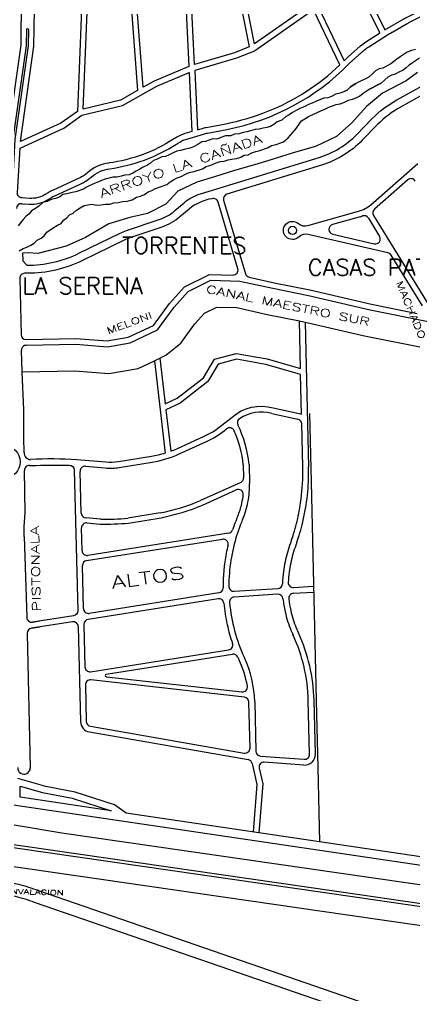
# Model space of a CAD drawing. Header units: millimetres. Extents: x 4374322 to 4409026, y 6503580 to 6534206.
# Drawn here: x 4382480 to 4382959, y 6519130 to 6520313 of the extents above; entities that cross this region are included whole.
import ezdxf

# ---------------------------------------------------------------- set-up
doc = ezdxf.new("R2010")
doc.units = ezdxf.units.MM
for name, color, linetype in [('CANAL', 252, 'Continuous'), ('LINEA CALLE', 252, 'Continuous'), ('NOMBRE BARRIO', 8, 'Continuous'), ('NOMBRE CALLE', 252, 'Continuous')]:
    doc.layers.add(name, color=color, linetype=linetype)
doc.styles.add('ROMANS', font='romans')
doc.styles.add('S1', font='ROMANS')

msp = doc.modelspace()

# ---------------------------------------------------------------- linework, layer by layer
at = {"layer": 'CANAL', "transparency": 33554687}
for p, q in [((4382949.891787228, 6520273.266311389), (4382941.280210336, 6520267.623920585)), ((4382949.891787228, 6520273.266311389), (4382941.280210336, 6520267.623920585)), ((4382955.068590803, 6520275.126004331), (4382949.891787228, 6520273.266311389)), ((4382955.068590803, 6520275.126004331), (4382949.891787228, 6520273.266311389)), ((4382959.942809351, 6520276.577138565), (4382955.068590803, 6520275.126004331)), ((4382959.942809351, 6520276.577138565), (4382955.068590803, 6520275.126004331)), ((4382929.839030177, 6520259.015949342), (4382924.768564632, 6520256.444808448)), ((4382929.839030177, 6520259.015949342), (4382924.768564632, 6520256.444808448)), ((4382933.789064582, 6520261.784310009), (4382929.839030177, 6520259.015949342)), ((4382933.789064582, 6520261.784310009), (4382929.839030177, 6520259.015949342)), ((4382937.330175931, 6520264.855559917), (4382933.789064582, 6520261.784310009)), ((4382937.330175931, 6520264.855559917), (4382933.789064582, 6520261.784310009)), ((4382941.280210336, 6520267.623920585), (4382937.330175931, 6520264.855559917)), ((4382941.280210336, 6520267.623920585), (4382937.330175931, 6520264.855559917)), ((4382956.283338739, 6520260.233336806), (4382952.333304334, 6520257.464976138)), ((4382956.283338739, 6520260.233336806), (4382952.333304334, 6520257.464976138)), ((4382964.894915631, 6520265.875727611), (4382956.283338739, 6520260.233336806)), ((4382964.894915631, 6520265.875727611), (4382956.283338739, 6520260.233336806)), ((4382907.635319814, 6520246.991481455), (4382903.489038412, 6520243.103114126)), ((4382911.479016189, 6520250.471290073), (4382907.635319814, 6520246.991481455)), ((4382911.479016189, 6520250.471290073), (4382907.635319814, 6520246.991481455)), ((4382915.83797365, 6520252.936761498), (4382911.479016189, 6520250.471290073)), ((4382915.83797365, 6520252.936761498), (4382911.479016189, 6520250.471290073)), ((4382920.409607172, 6520253.979337022), (4382915.83797365, 6520252.936761498)), ((4382920.409607172, 6520253.979337022), (4382915.83797365, 6520252.936761498)), ((4382924.768564632, 6520256.444808448), (4382920.409607172, 6520253.979337022)), ((4382924.768564632, 6520256.444808448), (4382920.409607172, 6520253.979337022)), ((4382935.412735575, 6520246.588753243), (4382930.841102052, 6520245.54617772)), ((4382935.412735575, 6520246.588753243), (4382930.841102052, 6520245.54617772)), ((4382939.771693035, 6520249.054224669), (4382935.412735575, 6520246.588753243)), ((4382939.771693035, 6520249.054224669), (4382935.412735575, 6520246.588753243)), ((4382944.84215858, 6520251.625365564), (4382939.771693035, 6520249.054224669)), ((4382944.84215858, 6520251.625365564), (4382939.771693035, 6520249.054224669)), ((4382948.792192984, 6520254.393726231), (4382944.84215858, 6520251.625365564)), ((4382948.792192984, 6520254.393726231), (4382944.84215858, 6520251.625365564)), ((4382952.333304334, 6520257.464976138), (4382948.792192984, 6520254.393726231)), ((4382952.333304334, 6520257.464976138), (4382948.792192984, 6520254.393726231)), ((4382903.489038412, 6520243.103114126), (4382887.649989692, 6520235.212591798)), ((4382926.482144591, 6520243.080706295), (4382922.638448217, 6520239.600897676)), ((4382926.482144591, 6520243.080706295), (4382922.638448217, 6520239.600897676)), ((4382930.841102052, 6520245.54617772), (4382926.482144591, 6520243.080706295)), ((4382930.841102052, 6520245.54617772), (4382926.482144591, 6520243.080706295))]:
    msp.add_line(p, q, dxfattribs=at)
at = {"layer": 'CANAL', "linetype": 'Continuous', "transparency": 33554687}
for points in [[(4382483.231512262, 6519885.92255279), (4382547.337078408, 6519887.083889473), (4382588.217678925, 6519884.055160094), (4382623.90724321, 6519890.2227202), (4382643.578253903, 6519899.446168031), (4382657.541926586, 6519905.993528943), (4382675.440519133, 6519920.610967978), (4382692.600648647, 6519944.159271543), (4382704.435484629, 6519957.100689164), (4382719.18575064, 6519964.537792687), (4382743.254434287, 6519963.887247209), (4382780.366367622, 6519955.655253012), (4382819.169405046, 6519947.836333997), (4382898.074541542, 6519929.747129398), (4382975.398513804, 6519914.092003328), (4383015.657164795, 6519917.456162665), (4383046.399772887, 6519939.823024605), (4383065.895427417, 6519965.524747556), (4383072.038041063, 6520019.568889009), (4383083.534237854, 6520045.34142777), (4383115.479927001, 6520077.752106663), (4383145.365662477, 6520092.828530511), (4383190.479327697, 6520109.596265262), (4383331.803926311, 6520265.11398239)], [(4382488.458843448, 6519918.239299874), (4382548.245347263, 6519919.322392406), (4382586.627433263, 6519916.478770981), (4382614.066681652, 6519921.220583247), (4382647.197865252, 6519936.755308345), (4382667.398481987, 6519964.475976456), (4382684.477485218, 6519983.151901809), (4382711.871641663, 6519996.964071521), (4382747.248932075, 6519996.007868987), (4382787.095928829, 6519987.16919591), (4382830.425800879, 6519978.438107237), (4382904.956179374, 6519961.229999776), (4382977.307961967, 6519946.581550614), (4383003.889568032, 6519948.802806321), (4383023.403240722, 6519963.000028029), (4383034.610821561, 6519977.775327685), (4383040.312742723, 6520027.94215432), (4383056.252900146, 6520063.677305036), (4383096.078650412, 6520104.082744328)]]:
    msp.add_lwpolyline(points, dxfattribs=at)
at = {"layer": 'CANAL', "transparency": 33554687}
for points in [[(4382873.666819581, 6520225.714093577), (4382877.049459268, 6520227.423418549), (4382881.311576556, 6520231.141010415), (4382887.649989692, 6520235.212591798), (4382881.311576556, 6520231.141010415), (4382877.049459268, 6520227.423418549), (4382873.666819581, 6520225.714093577), (4382868.639932672, 6520223.541437232), (4382863.585388086, 6520222.386167189), (4382858.064109789, 6520219.691029319), (4382853.531614268, 6520218.040854499), (4382848.971461071, 6520217.40806598), (4382839.906470029, 6520214.10771634), (4382834.893411959, 6520211.426366843), (4382830.360916438, 6520209.776192023), (4382825.842249755, 6520207.617324052), (4382819.812751233, 6520204.908397808), (4382815.29408455, 6520202.749529837), (4382810.789246706, 6520200.081968715), (4382806.792629089, 6520197.428195967), (4382802.287791246, 6520194.760634845), (4382797.810611079, 6520191.075687421), (4382792.275503945, 6520188.889242702), (4382788.292715166, 6520185.726776804), (4382784.296097549, 6520183.073004057), (4382779.749773189, 6520181.931522387), (4382775.189619991, 6520181.298733869), (4382770.643295631, 6520180.157252199), (4382765.574922207, 6520179.510675306), (4382760.025986233, 6520177.832923738), (4382755.479661873, 6520176.691442069), (4382750.919508674, 6520176.05865355), (4382746.387013154, 6520174.408478729), (4382740.810419503, 6520173.748113463), (4382736.277923982, 6520172.097938643), (4382729.671061039, 6520171.918689778), (4382724.135953904, 6520169.732245059), (4382719.095238157, 6520168.068281865), (4382714.507427281, 6520168.452879648), (4382705.442436239, 6520165.152530007), (4382700.88228304, 6520164.519741489), (4382696.391274036, 6520161.343487216), (4382690.869995739, 6520158.648349346), (4382686.337500218, 6520156.998174526), (4382679.772123792, 6520155.292846208), (4382675.225799432, 6520154.15136454), (4382670.665646234, 6520153.518576021), (4382666.146979552, 6520151.35970805), (4382661.642141708, 6520148.692146928), (4382657.109646187, 6520147.041972108), (4382652.549492989, 6520146.409183589), (4382647.028214692, 6520143.714045719), (4382642.495719171, 6520142.063870898), (4382639.02115062, 6520138.915193374), (4382635.024533002, 6520136.261420627), (4382629.997646093, 6520134.088764282), (4382626.001028476, 6520131.434991534), (4382621.482361794, 6520129.276123563), (4382617.485744176, 6520126.622350816), (4382612.967077495, 6520124.463482845), (4382607.884875231, 6520124.325599102), (4382603.338550871, 6520123.184117433), (4382598.284006285, 6520122.02884739), (4382593.201804021, 6520121.890963648), (4382584.109155302, 6520119.608000309), (4382579.576659781, 6520117.957825488), (4382575.057993099, 6520115.798957517), (4382570.525497578, 6520114.148782698), (4382561.488164213, 6520109.831046755), (4382557.491546596, 6520107.177274008), (4382548.426555554, 6520103.876924368), (4382543.866402356, 6520103.244135849), (4382537.30102593, 6520101.538807532), (4382532.740872731, 6520100.906019013), (4382528.758083953, 6520097.743553115), (4382523.717368205, 6520096.079589921), (4382518.662823619, 6520094.924319877), (4382513.649765549, 6520092.242970381), (4382508.595220963, 6520091.087700337), (4382503.62364941, 6520086.880271389), (4382499.640860631, 6520083.717805491), (4382494.627802561, 6520081.036455994), (4382491.675283074, 6520077.392873693), (4382487.692494296, 6520074.230407795), (4382484.739974808, 6520070.586825494), (4382481.293063934, 6520066.420761668), (4382478.340544446, 6520062.777179367)], [(4382479.664666156, 6520032.778071842), (4382484.677724226, 6520035.459421339), (4382489.210219747, 6520037.109596158), (4382493.72888643, 6520039.268464129), (4382497.725504047, 6520041.922236877), (4382501.694463987, 6520045.593395926), (4382506.213130669, 6520047.752263897), (4382510.195919448, 6520050.914729796), (4382513.134610096, 6520055.067005248), (4382521.12784533, 6520060.374550743), (4382526.127074562, 6520063.56459339), (4382530.645741244, 6520065.723461361), (4382533.584431892, 6520069.875736813), (4382537.581049509, 6520072.52950956), (4382540.533568997, 6520076.173091861), (4382545.052235679, 6520078.331959832), (4382549.021195618, 6520082.003118882), (4382553.526033462, 6520084.670680003), (4382558.539091532, 6520087.3520295), (4382563.085415892, 6520088.493511169), (4382567.645569091, 6520089.126299688), (4382573.785698323, 6520087.765680726), (4382578.854071748, 6520088.412257618), (4382584.430665399, 6520089.072622885), (4382589.512867662, 6520089.210506626), (4382594.55358341, 6520090.874469821), (4382599.635785673, 6520091.012353563), (4382605.198550485, 6520092.181411981), (4382610.775144137, 6520092.841777247), (4382616.832300336, 6520094.533317191), (4382621.831529568, 6520097.723359837), (4382626.886074154, 6520098.878629881), (4382631.404740836, 6520101.037497852), (4382635.895749841, 6520104.213752124), (4382640.428245362, 6520105.863926944), (4382644.946912044, 6520108.022794915), (4382658.544398607, 6520112.973319376), (4382662.527187386, 6520116.135785275), (4382666.523805003, 6520118.789558022), (4382671.042471685, 6520120.948425993), (4382676.083187432, 6520122.612389188), (4382681.096245502, 6520125.293738684), (4382685.614912185, 6520127.452606655), (4382691.685897224, 6520128.635453447), (4382701.767328718, 6520131.963379836), (4382706.272166561, 6520134.630940957), (4382711.821102535, 6520136.308692526), (4382718.358821284, 6520139.031407145), (4382723.399537032, 6520140.695370339), (4382727.95969023, 6520141.328158857), (4382733.000405977, 6520142.992122052), (4382737.560559176, 6520143.624910571), (4382743.137152826, 6520144.285275837), (4382748.177868574, 6520145.949239031), (4382752.174486191, 6520148.603011779), (4382757.256688455, 6520148.740895521), (4382761.761526299, 6520151.408456643), (4382766.29402182, 6520153.058631463), (4382771.348566405, 6520154.213901507), (4382780.413557447, 6520157.514251147), (4382785.426615518, 6520160.195600643), (4382790.98938033, 6520161.364659061), (4382800.054371372, 6520164.665008701), (4382805.561820829, 6520169.372711275), (4382814.291959989, 6520179.363583338), (4382821.795757492, 6520190.037612189), (4382825.792375109, 6520192.691384937), (4382830.297212953, 6520195.358946058), (4382834.815879636, 6520197.517814029), (4382840.845378158, 6520200.226740274), (4382845.36404484, 6520202.385608245), (4382849.896540361, 6520204.035783065), (4382854.909598432, 6520206.717132561), (4382863.974589474, 6520210.017482202), (4382868.534742671, 6520210.65027072), (4382873.067238192, 6520212.30044554), (4382878.588516489, 6520214.99558341), (4382883.643061074, 6520216.150853453), (4382888.669947984, 6520218.323509798), (4382892.052587671, 6520220.03283477), (4382896.314704959, 6520223.750426636), (4382902.653118095, 6520227.822008019), (4382918.492166814, 6520235.712530348), (4382922.638448217, 6520239.600897676), (4382918.492166814, 6520235.712530348), (4382902.653118095, 6520227.822008019)]]:
    msp.add_lwpolyline(points, dxfattribs=at)
at = {"layer": 'LINEA CALLE', "linetype": 'Continuous', "transparency": 33554687}
for p, q in [((4382950.593132664, 6520118.538513395), (4382910.27625721, 6520082.921770301)), ((4382892.791130546, 6520073.88834664), (4382859.384759088, 6520064.37959511)), ((4382902.764263057, 6520072.283224972), (4382916.373321168, 6520050.153192092)), ((4382909.137763602, 6520075.282119077), (4382981.705193134, 6519957.278390355)), ((4382859.67753577, 6520052.762618866), (4382909.912588463, 6520041.163990191)), ((4382483.231512262, 6519885.92255279), (4382482.569384307, 6519912.090789927)), ((4382831.335780746, 6519835.471287531, 5.045077066448664), (4382833.304142323, 6519752.438115343, 5.045077066448664)), ((4382833.304142323, 6519752.438115343, 5.045077066448664), (4382839.57841533, 6519487.764796586, 5.045077066448664)), ((4382839.57841533, 6519487.764796586, 5.045077066448664), (4382841.502320338, 6519406.60697597, 5.045077066448664)), ((4382841.502320338, 6519406.60697597, 5.045077066448664), (4382843.644499917, 6519316.241482137, 5.045077066448664))]:
    msp.add_line(p, q, dxfattribs=at)
at = {"layer": 'LINEA CALLE', "ltscale": 3, "transparency": 33554687}
msp.add_line((4382482.691091161, 6520089.670751731), (4382491.862675657, 6520089.134777945), dxfattribs=at)
at = {"layer": 'LINEA CALLE', "transparency": 33554687}
for p, q in [((4382482.789165881, 6520089.665020389), (4382483.884049817, 6520089.601036998)), ((4382826.206832554, 6519946.340460648, 0.7949999998835846), (4382830.362552285, 6519771.036682202, 0.7949999998835846)), ((4382485.194841666, 6519840.134050766, 0.09061699581088067), (4382483.22159152, 6519885.922373067)), ((4382785.702213985, 6519835.473847459, 0.7949999998835846), (4382817.379774344, 6519828.729638586, 0.7949999998835846)), ((4382823.364623603, 6519770.866347536, 0.7949999998835846), (4382822.128674568, 6519823.003293685, 0.7949999998835846)), ((4382673.51557097, 6519786.459230945, 0.7949999998835846), (4382706.686743113, 6519801.573031875, 0.7949999998835846)), ((4382601.011128177, 6519770.156852436, 0.7949999998835846), (4382640.989518464, 6519776.616366151, 0.7949999998835846)), ((4382758.273665219, 6519773.932795416, 0.7949999998835846), (4382758.825066566, 6519750.672534849, 0.7949999998835846)), ((4382492.193284304, 6519772.660386181, 0.3450386558833998), (4382505.716392717, 6519772.757531123, 0.7949999998835846)), ((4382492.193284304, 6519772.660386181, 0.3450386558833998), (4382500.145701496, 6519772.717513367, 0.794999999954598)), ((4382554.823884948, 6519714.933646861, 0.7949999998835846), (4382553.578061994, 6519765.421042142, 0.7949999998835846)), ((4382560.084920459, 6519771.54745041, 0.7949999998835846), (4382583.972096733, 6519769.514960643, 0.7949999998835846)), ((4382751.28244787, 6519773.479350503, 0.7949999998835846), (4382751.656199979, 6519757.71302827, 0.7949999998835846)), ((4382748.14561208, 6519752.110869146, 0.7949999998835846), (4382699.489513459, 6519729.941662404, 0.7949999998835846)), ((4382701.873908402, 6519724.434616473, 0.7949999998835846), (4382742.761252377, 6519743.064140983, 0.7949999998835846)), ((4382650.709983065, 6519715.180268537, 0.7949999998835846), (4382611.238762537, 6519708.802707189, 0.7949999998835846)), ((4382578.260700379, 6519707.576174228, 0.7949999998835846), (4382560.313374745, 6519709.103259529, 0.7949999998835846)), ((4382561.777452836, 6519702.957005162, 0.7949999998835846), (4382577.921306358, 6519701.583372012, 0.7949999998835846)), ((4382612.02525248, 6519702.85196946, 0.7949999998835846), (4382651.779091239, 6519709.275194841, 0.7949999998835846)), ((4382555.947903573, 6519669.382413071, 0.7949999998835846), (4382555.270594371, 6519696.830596894, 0.7949999998835846)), ((4382561.457064995, 6519657.30406826, 0.7949999998835846), (4382725.999487269, 6519683.317831547, 0.7949999998835846)), ((4382733.453792079, 6519690.570861072, 0.7949999998835846), (4382562.883026172, 6519663.604031081, 0.7949999998835846)), ((4382557.680419552, 6519599.17161877, 0.7949999998835846), (4382556.395839333, 6519651.229665334, 0.7949999998835846)), ((4382740.12200377, 6519620.128333333, 0.7949999998835846), (4382793.044986391, 6519623.479464454, 0.7949999998835846)), ((4382812.112468998, 6519624.686834696, 0.7949999998835846), (4382835.921248523, 6519626.194428148, 0.7949999998835846)), ((4382720.783602287, 6519610.996091384, 0.7949999998835846), (4382563.214466294, 6519586.084787974, 0.7949999998835846)), ((4382721.685061434, 6519618.225551984, 0.7949999998835846), (4382564.615542151, 6519593.39323678, 0.7949999998835846)), ((4382792.998494592, 6519616.462501209, 0.7949999998835846), (4382740.23109946, 6519613.121222028, 0.7949999998835846)), ((4382811.985037912, 6519617.664746305, 0.7949999998835846), (4382836.363608911, 6519619.208419466, 0.7949999998835846)), ((4382544.282539865, 6519583.091695699, 0.7949999998835846), (4382494.564162759, 6519575.470036722, 0.3056380472342821)), ((4382494.564162754, 6519575.470036721, 0.3056380471098237), (4382505.350584165, 6519577.123558625, 0.4118053147244636)), ((4382495.964884088, 6519582.778429467), (4382504.921681905, 6519584.151476573, 0.7949999998835846)), ((4382551.217662465, 6519577.313313707, 0.7949999998835846), (4382554.05924026, 6519462.157413919, 0.7949999998835846)), ((4382558.153240632, 6519580.010385049, 0.7949999998835846), (4382559.424880485, 6519528.476751203, 0.7949999998835846)), ((4382566.360003084, 6519522.698369211, 0.7949999998835846), (4382733.424763998, 6519549.110908201, 0.7949999998835846)), ((4382585.302248984, 6519519.618571195, 0.7949999998835846), (4382738.237973912, 6519543.797343402, 0.7949999998835846)), ((4382585.368994082, 6519516.646353603, 0.7949999998835846), (4382749.589326748, 6519498.193894533, 0.7949999998835846)), ((4382559.964625857, 6519506.603384952, 0.7949999998835846), (4382561.057110079, 6519462.330092798, 0.7949999998835846)), ((4382752.769167761, 6519491.798836547, 0.7949999998835846), (4382566.632768059, 6519512.713873325, 0.7949999998835846)), ((4382759.42103049, 6519430.15946002, 0.7949999998835846), (4382758.097513793, 6519485.978583533, 0.7949999998835846)), ((4382765.091702015, 6519486.306670603, 0.7949999998835846), (4382766.514944562, 6519426.281623941, 0.7949999998835846)), ((4382831.618107703, 6519422.701977722, 0.7949999998835846), (4382830.069522966, 6519488.004566866, 0.7949999998835846)), ((4382838.616140297, 6519422.867928974, 0.7949999998835846), (4382837.06736543, 6519488.178535742, 0.7949999998835846)), ((4382566.025724355, 6519456.567096031, 0.7949999998835846), (4382752.393156532, 6519424.106227894, 0.7949999998835846)), ((4382564.824571191, 6519449.670920925, 0.7949999998835846), (4382757.1387724, 6519416.174264058, 0.7949999998835846)), ((4382772.077849086, 6519420.439668147, 0.7949999998835846), (4382825.184382615, 6519416.575631521, 0.7949999998835846)), ((4382761.958598625, 6519411.59917692, 0.7949999998835846), (4382767.790698395, 6519386.063066379, 0.7949999998835846)), ((4382824.676404773, 6519409.594087386, 0.7949999998835846), (4382776.757086194, 6519413.080701739, 0.7949999998835846)), ((4382770.472290536, 6519405.760600957, 0.7949999998835846), (4382774.811322927, 6519386.761952934, 0.7949999998835846)), ((4382767.790698395, 6519386.063066379, 0.7949999998835846), (4382763.346059919, 6519328.656837182, 0.094255156033351)), ((4382774.811322927, 6519386.761952934, 0.7949999998835846), (4382770.24384087, 6519327.634159531, 0.1374368254592079)), ((4382591.134946808, 6519354.189172564), (4382480.972192058, 6519370.522104569)), ((4382974.358421421, 6519297.371757571), (4382609.538459155, 6519351.460634081))]:
    msp.add_line(p, q, dxfattribs=at)
for points in [[(4383001.637028706, 6520339.345207124), (4382948.313448436, 6520437.860323434), (4382872.790941038, 6520401.734011656), (4382922.838348805, 6520300.215347429), (4382946.488596438, 6520314.045028917, -0.0119382735910104), (4382948.847414485, 6520315.304053223), (4382976.329202696, 6520329.1399028, -0.0229376303270496), (4382981.017080287, 6520331.236421428)], [(4382504.658773239, 6520374.203825204), (4382557.242922958, 6520377.18194608), (4382550.25110837, 6520201.497963981), (4382530.128010671, 6520187.114402733), (4382481.481971509, 6520165.031377696), (4382497.560740375, 6520280.395487222), (4382498.998844126, 6520368.311557809, -0.3930103127484359)], [(4382868.243954252, 6520257.751867983), (4382836.163795018, 6520324.741637949), (4382764.803175479, 6520274.645828312), (4382743.112115204, 6520266.090708595), (4382692.398668063, 6520251.225789209), (4382695.690449657, 6520179.12433299), (4382701.430096366, 6520180.866375879, -0.0252260146816686), (4382706.42633362, 6520182.085538861), (4382730.118960632, 6520186.615023631, 0.04819501830859372), (4382781.096566511, 6520201.658608426, 0.09459696257198096)]]:
    msp.add_lwpolyline(points, format="xyb", close=True, dxfattribs=at)
for points in [[(4382916.780335442, 6520296.672873094), (4382866.475781678, 6520398.713145111), (4382849.717404388, 6520390.696748625), (4382818.470173527, 6520377.896491788), (4382873.530888998, 6520262.918737564, 0.006079479519681918), (4382878.215394758, 6520267.736759177), (4382893.206057587, 6520280.981290221, -0.03950341021758318), (4382899.637328194, 6520285.816486151), (4382916.220239213, 6520296.345352107)], [(4382485.830306529, 6520089.487300644), (4382491.862675657, 6520089.134777945, 0.1523441240551147), (4382514.979275958, 6520094.889682169), (4382518.356633035, 6520096.943455581, -0.03008400883535457), (4382523.03358693, 6520099.415333322), (4382553.453101491, 6520113.221374448, 0.07179130417626002), (4382566.927752247, 6520121.846640361), (4382566.969221395, 6520121.882481473, -0.1448931216681645), (4382589.466060711, 6520132.062676337), (4382589.612671427, 6520132.082912723, 0.1087979786322962), (4382670.301872933, 6520161.894337862), (4382671.688028127, 6520162.784087971, -0.06909601927155236), (4382682.675807693, 6520167.85893934), (4382703.222886024, 6520174.095831045, -0.02645743737023855), (4382707.740767619, 6520175.210056095), (4382731.433394631, 6520179.739540865, 0.1532711511401721), (4382879.178117281, 6520259.128937571), (4382880.015701734, 6520259.986611423), (4382897.840846484, 6520275.73546027, -0.03950341021537496), (4382903.389393673, 6520279.907001856), (4382927.358943047, 6520295.125811875, -0.01288674495295247), (4382929.525075429, 6520296.424052185), (4382949.931214424, 6520307.950081714, -0.01193827358238285), (4382951.995180213, 6520309.051727981), (4382979.476968437, 6520322.887577565, -0.02293763032748465)], [(4382490.895539698, 6520300.920132247), (4382490.568739402, 6520280.941742484), (4382474.616083242, 6520167.39329008), (4382471.498423979, 6520113.489884504, -0.9530091195459656), (4382469.500831551, 6520113.509184429), (4382472.658308893, 6520167.833651058), (4382488.571024839, 6520281.097815418), (4382488.89580722, 6520300.952843248, -0.9999999990688019), (4382490.895539699, 6520300.920132247)], [(4382492.271048552, 6520096.122855763), (4382483.192138222, 6520096.653413808, -0.4156453258546441), (4382477.554172851, 6520103.022489702), (4382480.983555781, 6520157.162795896), (4382533.695948579, 6520181.115324309), (4382555.656766525, 6520196.824751101), (4382605.090058269, 6520208.793873262), (4382646.384536768, 6520232.040180386), (4382685.506550278, 6520248.70308502), (4382688.778929229, 6520177.026614154), (4382680.642619804, 6520174.557159029, 0.0690960192687365), (4382667.906784398, 6520168.674944943), (4382666.520629206, 6520167.785194835, -0.05451171090608178), (4382628.956065641, 6520149.092747826, -0.05396620688759446), (4382588.655549731, 6520139.017169572), (4382588.508939054, 6520138.996933192, 0.1448931216763931), (4382562.391918644, 6520127.178546007), (4382562.350449593, 6520127.142704977, -0.05167794829579073), (4382554.067348428, 6520121.360092141), (4382520.140615621, 6520105.789556176, 0.03008400883720491), (4382514.719600878, 6520102.924425159), (4382511.342243801, 6520100.870651747, -0.1523441240552171), (4382492.271048552, 6520096.122855763), (4382483.19213822, 6520096.653413808)], [(4383830.483080949, 6519183.027019919, -0.04697006667132405), (4383751.48707638, 6519173.450675987, -0.03348274163086692), (4383615.41995966, 6519174.937398986), (4383438.182514461, 6519196.090868725), (4382956.739636661, 6519265.656715387), (4382903.475868503, 6519273.353036799), (4382531.29294712, 6519327.131420972), (4382427.716917778, 6519344.300090991, -0.08121322107603093), (4382370.184651162, 6519365.209421894, -0.07742031143282928), (4382328.31506613, 6519398.054735576, -0.01708513129942011), (4382304.089445659, 6519425.84925718, -0.0007130964340723077), (4382276.125786447, 6519460.337206006, 0.0005974171566271361), (4382217.939727513, 6519532.132785855, -0.01111834506381475), (4382209.417631206, 6519543.112615004, -0.1028259463248948), (4382200.261847681, 6519562.926253276, -0.341401054880324), (4382208.535336615, 6519579.390125893, -0.3521037759833101), (4382241.557316069, 6519571.659935104), (4382358.316612329, 6519422.376179338, 0.1922829048963144), (4382459.236789319, 6519363.635324815), (4382969.548615839, 6519287.975557748), (4383090.091122051, 6519270.037569326), (4383073.872310187, 6519248.731688595)], [(4383844.789997235, 6519093.575095437), (4383747.357993565, 6519117.634812421, 0.02465347537281809), (4383602.266017425, 6519145.96012713), (4382952.849026088, 6519239.797308954), (4382886.453633378, 6519249.391077856), (4382142.286369847, 6519356.919152596)], [(4383597.949634685, 6519123.850149436), (4382877.674018556, 6519227.92601235), (4382427.913229606, 6519292.913971511, 0.105422907824712), (4382323.24113224, 6519274.540358818, 0.03749499920332093), (4382309.713374251, 6519267.423924259, -0.001901478750770664), (4382293.422919126, 6519257.31402696), (4382165.189252923, 6519166.035480071), (4382149.743391498, 6519153.971444502, 0.1277282157219762), (4382139.765329578, 6519140.944507576, 0.3980210725597512), (4382145.740293236, 6519122.293605417, 0.2807338402451365), (4382167.837817177, 6519123.271126106), (4382338.866564958, 6519238.168979471, -0.2341777139052629), (4382478.807915189, 6519265.296182609, -0.02878924326144085), (4382503.049274172, 6519257.658254549), (4382692.753933819, 6519192.100585646), (4382960.412269328, 6519099.684636411)], [(4382131.057262748, 6519058.139098682, -0.4809251900086813), (4382113.193725389, 6519076.412065843, -0.226211006119849), (4382120.264246217, 6519084.832417444), (4382169.820036988, 6519107.402919702, 0.05005746148598014), (4382176.202989679, 6519110.820267139), (4382347.614032522, 6519225.97494797, -0.2349734035025186), (4382474.827289258, 6519250.834003755, -0.0293180377017454), (4382497.933690794, 6519243.555661104), (4382687.85457228, 6519177.923270791), (4382950.846486586, 6519087.118523192)]]:
    msp.add_lwpolyline(points, format="xyb", dxfattribs=at)
for points in [[(4382796.493353425, 6520368.893807902), (4382811.981760296, 6520375.238548876), (4382833.131965021, 6520331.072703597), (4382764.942061036, 6520283.240487631), (4382750.760908618, 6520354.856735207), (4382796.493353423, 6520368.893807901)], [(4382728.048273626, 6520347.885340833), (4382744.033854419, 6520352.791939652), (4382758.518918092, 6520279.640909647), (4382740.613058708, 6520272.586370493), (4382692.072144434, 6520258.37779137), (4382688.300151877, 6520340.997536457), (4382728.048273627, 6520347.885340833)], [(4382677.273126977, 6520339.086704272), (4382681.347862461, 6520339.792800048), (4382685.169102586, 6520256.094362138), (4382643.410872005, 6520238.326919555), (4382629.815945556, 6520230.680428568), (4382621.910347404, 6520335.387383062), (4382677.273126978, 6520339.086704272)], [(4382482.207498069, 6520320.064790317), (4382481.896743541, 6520301.067331759), (4382481.579023867, 6520281.644070682), (4382465.658060604, 6520168.32120325)], [(4382916.220239213, 6520296.345352107), (4382916.780335442, 6520296.672873094)], [(4382485.857077752, 6519686.455875565), (4382489.029823713, 6519588.554310856)], [(4382609.538459155, 6519351.460634082), (4382609.538459155, 6519351.460634082), (4382595.225813562, 6519361.555622825), (4382547.430290354, 6519376.702861067), (4382511.928737113, 6519383.446830334), (4382478.264870744, 6519393.359875111)], [(4382480.972192058, 6519370.52210457), (4382481.070064245, 6519384.029495113), (4382508.115649017, 6519376.502193499), (4382544.110821197, 6519369.403318835), (4382591.134946808, 6519354.189172564), (4382480.972192058, 6519370.52210457)], [(4383707.348750848, 6519134.464157141), (4382944.691680156, 6519244.663907274), (4382894.696253682, 6519251.887971295), (4382142.80835375, 6519360.531635511)]]:
    msp.add_lwpolyline(points, dxfattribs=at)
msp.add_lwpolyline([(4382562.426955486, 6520331.412724004), (4382614.925661674, 6520334.92066885), (4382623.081988231, 6520226.892902083), (4382602.463224709, 6520215.295841223), (4382557.371974246, 6520204.39573551)], close=True, dxfattribs=at)
at = {"layer": 'LINEA CALLE', "linetype": 'Continuous', "transparency": 33554687}
for points in [[(4382962.14607236, 6520248.752378837), (4382948.764058513, 6520238.521002556), (4382919.835107023, 6520223.748023813), (4382900.4055722, 6520207.480486304), (4382882.863733852, 6520187.777194159), (4382864.150167886, 6520171.197829008), (4382838.663782057, 6520159.097953014), (4382811.871867289, 6520151.471932901), (4382787.464643834, 6520143.798534487), (4382764.680006776, 6520136.858026254), (4382740.532130141, 6520130.059519051), (4382716.548836553, 6520122.411181782), (4382694.856110742, 6520115.939970767), (4382672.066511845, 6520105.00961935), (4382657.510364011, 6520089.089604769), (4382635.217309026, 6520077.771804658), (4382613.622890945, 6520073.163440687), (4382588.466097853, 6520065.38342389), (4382560.123496961, 6520048.859322309), (4382536.557118043, 6520038.439946861), (4382502.1868634, 6520029.232890251), (4382490.734581392, 6520030.29445078), (4382483.652307416, 6520029.80845819), (4382484.136249159, 6520020.629936146), (4382488.852087138, 6520015.090229325, 0.1142824038259636), (4382552.122771372, 6520029.57898616), (4382602.136225681, 6520053.982630178, -0.03186349691550595), (4382609.583950698, 6520057.046222055), (4382649.33768338, 6520070.509516897, 0.09506154174696305), (4382668.286922493, 6520081.261142217), (4382679.447305053, 6520090.769720132, -0.1024072668314502), (4382699.417255232, 6520101.719513253), (4382843.284186494, 6520145.820245957, 0.1256462147703606), (4382888.649630644, 6520173.473678933), (4382907.089133724, 6520192.361548023, -0.07299998872061107), (4382937.212231319, 6520215.340635492), (4382988.632853584, 6520243.828826163, -0.05862758497983046)], [(4382972.086822187, 6520223.518090765), (4382941.816158172, 6520206.74745653, 0.07299998886112885), (4382913.88690262, 6520185.441918351), (4382895.44739954, 6520166.55404926, -0.1256462148251372), (4382846.068481765, 6520136.454121468), (4382731.473028311, 6520101.326219471, 0.4112724148498644), (4382727.477577498, 6520093.888973266), (4382753.781126628, 6520004.897879948, 0.272758080648854), (4382758.235733234, 6520000.740967925), (4382788.545360828, 6519994.01782914), (4382831.904845833, 6519985.280773375), (4382906.438366252, 6519968.071940483), (4382961.90500502, 6519956.842082571, 0.6558488500691529)], [(4382890.87411108, 6520080.620733899, 0.1002977228689065), (4382905.870953511, 6520088.37033213), (4382962.68576904, 6520138.561689124, -0.05975919741333191)], [(4382497.602067878, 6520005.592121706), (4382486.393722078, 6520005.387425371, 0.421442996277401), (4382480.397376936, 6519999.237931367), (4382482.095974819, 6519931.085331184, 0.4122220397243896), (4382488.202790343, 6519925.235809783), (4382548.44096234, 6519926.327084739), (4382586.284906762, 6519923.523332719), (4382611.947164041, 6519927.958060836), (4382642.59899708, 6519942.330254892), (4382661.970310969, 6519968.912896911), (4382680.178827147, 6519988.823947006), (4382710.296283068, 6520004.009207894), (4382738.780459298, 6520003.239317346, 0.5096058058305393), (4382744.696490115, 6520010.937841567), (4382720.818812022, 6520091.721642602, 0.4171608393640758), (4382713.306427314, 6520095.757459455, 0.1308459874851387), (4382685.608387596, 6520083.255133674), (4382674.448005009, 6520073.746555736, -0.09506154159371037), (4382652.385065196, 6520061.228245055), (4382612.631332507, 6520047.764950213, 0.03186349685142452), (4382606.302248915, 6520045.161507009), (4382556.288794599, 6520020.757862988, -0.1139027166346781), (4382489.787432178, 6520005.388439069)], [(4382968.206620641, 6519965.865755576), (4382930.349329581, 6520027.426452066, 0.2007689901568735), (4382926.588220102, 6520030.129642326), (4382829.914200254, 6520052.450432262, 0.2510377601259878), (4382818.427450136, 6520049.333135241, -2.239795188558388), (4382818.002573637, 6520065.707261177, 0.2506422162127877), (4382829.617506571, 6520063.184723648), (4382890.874777536, 6520080.620923499)]]:
    msp.add_lwpolyline(points, format="xyb", dxfattribs=at)
at = {"layer": 'LINEA CALLE', "transparency": 33554687}
for points, elevation in [([(4382650.261149126, 6519902.579679389), (4382656.687297142, 6519847.295785716), (4382671.312901136, 6519853.959658378), (4382702.970003865, 6519878.820588971), (4382716.453641186, 6519901.314524196), (4382742.811823452, 6519908.328911707), (4382780.209463365, 6519901.914369029), (4382820.539178443, 6519890.054176464), (4382819.169405046, 6519947.836333997)], 0.7949999998835846), ([(4382485.194841666, 6519805.900057034), (4382485.194841666, 6519821.7922363), (4382485.194841666, 6519840.134050766)], 0.09061699581088067), ([(4382485.706820642, 6519788.084782451), (4382485.194841666, 6519805.900057034)], 0.09061699581088067), ([(4382485.857077752, 6519686.455875565), (4382485.930867062, 6519698.757022985), (4382486.828614081, 6519714.9863669), (4382486.248189843, 6519766.510524844)], 0.09061699581088067), ([(4382489.516863165, 6519569.144993569), (4382493.261203422, 6519405.822122752)], 0.3056380471098237)]:
    msp.add_lwpolyline(points, dxfattribs=dict(at, elevation=elevation))
at = {"layer": 'LINEA CALLE', "transparency": 33554687, "elevation": 0.7949999998835846}
for points in [[(4382643.578253903, 6519899.446168031), (4382656.594367483, 6519787.469064863, -0.0356882189725346), (4382639.872973192, 6519783.526744335), (4382599.894582918, 6519777.067230622, -0.06134510725719342), (4382584.565561787, 6519776.489758076), (4382549.642339262, 6519779.46127265, 0.02901488886659163), (4382493.619512899, 6519779.756955121)], [(4382703.785127653, 6519807.943324417), (4382714.989981792, 6519813.904715829), (4382725.376586434, 6519821.198928495), (4382737.815676699, 6519831.132965023, -0.2563358607449385), (4382787.412810022, 6519842.266545498), (4382818.837420345, 6519835.576190136, -0.06164205552887458), (4382821.855360889, 6519834.532685405), (4382820.713360267, 6519882.706536654), (4382778.624968813, 6519895.083922076), (4382743.134925469, 6519901.171268716), (4382720.997733973, 6519895.280162946), (4382708.309622713, 6519874.11335565), (4382674.977514014, 6519847.937010704), (4382657.536475327, 6519839.990339854), (4382663.369435087, 6519789.809620956, 0.0162864333714162), (4382670.613253069, 6519792.829203535), (4382703.784394982, 6519807.942990691)], [(4382505.716392718, 6519772.757531123), (4382540.491856796, 6519773.007345026, -0.4091008438709873), (4382546.533131566, 6519767.155510302), (4382550.74484144, 6519596.474547436, -0.3760225585877652), (4382545.683615777, 6519590.400144511), (4382495.964884088, 6519582.778429467)]]:
    msp.add_lwpolyline(points, format="xyb", dxfattribs=at)
at = {"layer": 'LINEA CALLE', "linetype": 'Continuous', "transparency": 33554687}
msp.add_circle((4382810.873975939, 6520057.329726047), 5, dxfattribs=at)
at = {"layer": 'LINEA CALLE', "transparency": 33554687}
msp.add_circle((4382461.353428651, 6519776.880837063, 0.09061699581088067), 19.60615781131732, dxfattribs=at)
at = {"layer": 'LINEA CALLE', "linetype": 'Continuous', "transparency": 33554687}
for centre, radius, start, end in [((4382954.565560147, 6520114.041867992), 6, 31.58980221598989, 131.4580298354194), ((4382482.34105725, 6520083.680970745), 6, 86.65552343451027, 176.3755836690591), ((4382914.248684694, 6520078.425124898), 6, 131.4580298354194, 211.5898022159897), ((4382879.250431931, 6520121.500346178), 49.50003078903254, 285.8725327804615, 289.36494392202), ((4382897.653341966, 6520069.140219152), 6, 31.58980221598989, 109.36494392202), ((4382861.027347382, 6520058.608814946), 6, 105.8884128067898, 256.9989681417504), ((4382911.262400076, 6520047.010186272), 6, 256.9989681417504, 31.58980221598989), ((4382486.416163276, 6519999.387431807), 6.000000000330756, 90.01711415979946, 181.435043377062), ((4382488.56752164, 6519912.2402842), 6.000000000687343, 91.03785704237576, 181.4277128831077)]:
    msp.add_arc(centre, radius, start, end, dxfattribs=at)
at = {"layer": 'LINEA CALLE', "transparency": 33554687}
for centre, radius, start, end in [((4382772.759117064, 6519791.506889075, 0.7949999998835846), 45.83247031406381, 73.59650132738201, 124.5602274166115), ((4382750.163263289, 6519824.310137139, 0.7949999998835846), 6, 124.5602274166115, 205.5927274230922), ((4382613.087117364, 6519758.655644305, 0.7949999998835846), 145.9880989125926, 6.006803261407502, 25.59272735191652), ((4382816.130358339, 6519822.861167135, 0.7949999998835846), 5.999999794532303, 1.35799590888735, 77.98103029015655), ((4382816.130357938, 6519822.861166801, 0.7949999998835846), 13.00000020374835, 1.357993667096384, 1.358310719848432), ((4382661.100709469, 6519901.682539498, 0.7949999998835846), 109.9999999979603, 294.482281892556, 309.4743319363926), ((4382734.845676501, 6519812.14104165, 0.7949999998835846), 6, 23.71464643361885, 129.4743319363926), ((4382613.087117362, 6519758.655644307, 0.7949999998835846), 138.9880989132767, 6.122497748167189, 23.71464643361885), ((4382493.789524399, 6519787.84153102, -0.6287555484867209), 8.086363297318472, 178.2761863462645, 268.7952979635469), ((4382620.65244389, 6519902.483968804, 0.7949999998835846), 127.4999999994478, 279.1782509850097, 294.4949176656328), ((4382492.241193056, 6519766.665569155, 0.8185466445423172), 5.995008458982656, 90.4578806753853, 181.4819621002332), ((4382559.576236126, 6519765.569052611, 0.7949999998835846), 6.000000001219983, 85.13658435568932, 181.4135392460324), ((4382589.885552087, 6519839.013835067, 0.7949999998835846), 69.75000000281042, 265.1365843556894, 279.1782509850097), ((4382568.928971353, 6519764.50944462, 0.7949999998835846), 254.5150513261203, 351.5481202380258, 0.1197744979497383), ((4382568.928971374, 6519764.509444635, 0.7949999998835846), 261.5150513086593, 345.8186402012458, 0.1197744979497383), ((4382568.928971346, 6519764.509444574, 0.7949999998835846), 254.5150513322953, 0.1197744979497383, 1.431198592229047), ((4382568.928971346, 6519764.509444589, 0.7949999998835846), 261.5150513322304, 0.1197744979497383, 1.430212175557183), ((4382745.657885153, 6519757.570833866, 0.7949999998835846), 5.999999999852677, 294.4954610629981, 1.357983686361053), ((4382653.354697566, 6519748.172283219, 0.7949999998835846), 105.4999999782226, 358.6653193485517, 1.357983686361053), ((4382745.248979304, 6519737.604176264, 0.7949999998835846), 6, 353.4404708589913, 114.4954610629981), ((4382653.31587107, 6519748.175351776, 0.7949999998835846), 105.5388874362037, 352.2982039031364, 358.6641448772885), ((4382598.143250739, 6519976.866340958, 0.7949999998835846), 266.9135849785791, 281.3582441164382, 292.3149096818021), ((4382653.355342087, 6519748.172159242, 0.7949999998835846), 98.4993446548706, 345.9253667280721, 352.2969686044744), ((4382653.317180879, 6519748.175248275, 0.7949999998835846), 98.5375755712751, 352.2981628723878, 353.4404708589913), ((4382653.354053002, 6519748.172407211, 0.7949999998835846), 105.5006553441022, 345.9254077668699, 352.2970096352229), ((4382568.928971378, 6519764.509444596, 0.7949999998835846), 254.5150512976803, 348.6833802091468, 351.5481202380258), ((4382560.822059079, 6519715.081657329, 0.7949999998835846), 6.000000000244786, 181.4135392460324, 265.1365843556894), ((4382598.143250733, 6519976.866340957, 0.7949999998835846), 272.913584979877, 281.3341443955351, 292.3390154585375), ((4382653.354697527, 6519748.172283207, 0.7949999998835846), 98.50000000897467, 336.8203019494316, 345.9253879527789), ((4382653.354697547, 6519748.172283223, 0.7949999998835846), 105.4999999962976, 339.5554222322528, 345.9253879527789), ((4382568.92897136, 6519764.50944463, 0.7949999998835846), 254.5150513225371, 345.8186402012458, 348.6833802091468), ((4382561.268768501, 6519696.978607362, 0.7949999998835846), 5.999999999357905, 85.13658430252059, 181.4135392460324), ((4382585.343535968, 6519961.095892731, 0.7949999998835846), 259.618639358742, 268.361749450647, 275.8988591339107), ((4382585.343535969, 6519961.095892731, 0.7949999998835846), 253.6186393585999, 268.3996863981341, 275.8602840974139), ((4382939.3257963, 6519625.724839096, 0.7949999998835846), 212.5833423580906, 158.7944171684297, 161.1084605247963), ((4382939.325416967, 6519625.724994048, 0.7949999998835846), 212.5829326625022, 156.8203000366212, 158.7944191300721), ((4382939.325423419, 6519625.724991398, 0.7949999998835846), 205.582939635705, 156.8202999665642, 158.7944190610229), ((4382653.354697566, 6519748.172283188, 0.7949999998835846), 105.4999999655686, 336.8203019494316, 339.5554222322528), ((4382732.516843612, 6519696.497253531, 0.7949999998835846), 6.000000000227971, 278.9839671246931, 341.1084605247963), ((4382939.325800741, 6519625.724837571, 0.7949999998835846), 205.5833470506367, 158.7944171186819, 162.2234416770308), ((4382568.928971375, 6519764.509444594, 0.7949999998835846), 254.5150512985078, 342.9539001371025, 345.8186402012458), ((4382568.928971368, 6519764.509444587, 0.7949999998835846), 261.5150513031112, 342.9539001371025, 345.8186402012458), ((4382726.936435737, 6519677.391439089, 0.7949999998835846), 6, 346.3275917124998, 98.98396712469315), ((4382939.325799875, 6519625.724837851, 0.7949999998835846), 205.583346140556, 162.2234416770308, 179.8876084714188), ((4383018.079697941, 6519600.538973911, 0.7949999998835846), 223.7005877697168, 158.8944140739955, 159.630306820333), ((4382568.92897134, 6519764.509444633, 0.7949999998835846), 254.5150513437955, 340.8674193780943, 342.9539001371025), ((4382568.92897131, 6519764.50944462, 0.7949999998835846), 261.5150513681452, 340.840621954463, 342.9539001371025), ((4382561.946077703, 6519669.530423539, 0.7949999998835846), 5.99999999942385, 181.4135392460324, 278.9839671773993), ((4382939.325799886, 6519625.724837847, 0.7949999998835846), 212.5833461518753, 166.3275917124998, 169.0803849265554), ((4382956.488326861, 6519623.62026793, 0.7949999998835846), 157.9268332664729, 159.7026644184652, 168.2760925036788), ((4382956.48832686, 6519623.62026794, 0.7949999998835846), 150.9268332625879, 159.7043366892704, 168.2760925036788), ((4383018.079697848, 6519600.538973855, 0.7949999998835846), 216.7005877024326, 158.8630137009062, 159.6291342061485), ((4382562.394013464, 6519651.377675802, 0.7949999998835846), 6.000000000265969, 98.98396717739936, 181.4135392460324), ((4382939.325799869, 6519625.72483788, 0.7949999998835846), 212.5833461292432, 169.0803849265554, 180.4122954944695), ((4382956.488411103, 6519623.620253727, 0.7949999998835846), 157.9269186389141, 168.2760936442502, 172.5629232097358), ((4382956.492088185, 6519623.620061062, 0.7949999998835846), 157.9305897254666, 172.5630265274211, 177.95582354809), ((4382956.488242771, 6519623.620282132, 0.7949999998835846), 150.9267480460552, 168.2760913000171, 172.5629208401682), ((4382956.492088208, 6519623.62006107, 0.7949999998835846), 150.9305897481182, 172.5630265274211, 177.2099128401849), ((4382720.748112964, 6519624.151944442, 0.7949999998835846), 6.000000000136148, 278.9839671773993, 0.4122954944708547), ((4382739.742837724, 6519626.116340773, 0.7949999998835846), 5.999999999904677, 179.8876084714188, 273.6231833092513), ((4382792.665820345, 6519629.467471894, 0.7949999998835846), 5.99999999951026, 273.6231833092513, 357.9558235480901), ((4382811.733302953, 6519630.674842136, 0.7949999998835846), 6.000000000939909, 177.2099128401849, 273.6231833092513), ((4382721.720550756, 6519605.069698926, 0.7949999998835846), 6.000000000598742, 5.422282473223655, 98.98396717739936), ((4382740.610265507, 6519607.133214587, 0.7949999998835846), 5.999999999627969, 93.62318330925122, 185.3449757313248), ((4382793.37766064, 6519610.474493768, 0.7949999998835846), 5.999999999470735, 6.35458719651219, 93.62318330925122), ((4382950.472285436, 6519627.969410095, 0.7949999998835846), 152.0657876883081, 186.3545871434779, 192.3838259220639), ((4382812.364203958, 6519611.676738864, 0.7949999998835846), 5.999999999726632, 93.62318330925122, 186.7281116106814), ((4382950.472285347, 6519627.969410086, 0.7949999998835846), 145.0657875988922, 186.7281116106814, 192.3784228275663), ((4382563.678593682, 6519599.319629237, 0.7949999998835846), 5.99999999942385, 181.4135392460324, 278.9839671773993), ((4382939.325799824, 6519625.724837856, 0.7949999998835846), 212.5833460852248, 185.4222825263444, 192.4698570461498), ((4382939.325799808, 6519625.724837844, 0.7949999998835846), 205.5833460682634, 185.3449757313248, 204.775710424246), ((4382937.610056049, 6519625.700939717, 0.7949999998835846), 132.0173898096704, 192.6134391956263, 197.470268216082), ((4382495.027935619, 6519588.704821927), 6.000000002079472, 181.4374256374805, 278.9839671542754), ((4382564.151414763, 6519580.158395516, 0.7949999998835846), 6.000000000343747, 98.98396717739936, 181.4135392460324), ((4382937.610056049, 6519625.700939728, 0.7949999998835846), 139.0173898122189, 192.6075155066056, 197.470268216082), ((4382937.609536183, 6519625.700751524, 0.7949999998835846), 132.0168374261326, 197.4702580392668, 202.3301236734943), ((4382495.655035931, 6519569.423174301, 0.3056380471098237), 6.144473078415263, 100.2263473954872, 182.5948574520066), ((4382545.219488334, 6519577.165303241, 0.7949999998835846), 6.00000000022002, 1.41353919268911, 98.98396717739936), ((4382939.325799881, 6519625.724837855, 0.7949999998835846), 212.5833461400229, 192.4698570461498, 198.8680257224623), ((4382937.610576493, 6519625.701128105, 0.7949999998835846), 139.0179428019196, 197.4702779027632, 202.3301435320193), ((4382937.750014449, 6519625.760392555, 0.7949999998835846), 139.1694414165762, 202.3309018200162, 205.0777616316888), ((4382937.750014455, 6519625.760392541, 0.7949999998835846), 132.169441416682, 202.3309017503823, 205.0858922839581), ((4382629.637396419, 6519482.787992449, 0.7949999998835846), 200.5000000012625, 1.490879966511814, 24.76398652037534), ((4382629.637396419, 6519482.787992448, 0.7949999998835846), 207.5000000020684, 1.488627111093467, 24.76939280863987), ((4382732.48781553, 6519555.03730066, 0.7949999998835846), 6, 278.9839671246931, 18.86802572246232), ((4382739.174922382, 6519537.870950945, 0.7949999998835846), 5.999999999569284, 23.69851055522326, 98.98396717739936), ((4382939.325804036, 6519625.724839749, 0.7949999998835846), 212.5833507042082, 203.698510555223, 204.775710424246), ((4382629.637396541, 6519482.787992476, 0.7949999998835846), 135.4999998789193, 1.488030067992261, 24.7757104018844), ((4382565.423054615, 6519528.624761669, 0.7949999998835846), 5.999999999311956, 181.4135392460324, 278.9839671773993), ((4382629.637396567, 6519482.787992482, 0.7949999998835846), 128.4999998533557, 10.04582417365822, 24.7757104018844), ((4382585.5364861, 6519518.13697308, 0.7949999998835846), 1.5, 98.98396717739936, 263.5889063168166), ((4382565.962799989, 6519506.751395418, 0.7949999998835846), 6.000000000184727, 83.5889063168166, 181.4135392460324), ((4382750.259294819, 6519504.156372441, 0.7949999998835846), 6, 263.5889063168166, 10.04582417365822), ((4382752.09919969, 6519485.83635864, 0.7949999998835846), 5.999999999980772, 1.358274904538787, 83.5889063168166), ((4382567.05528421, 6519462.478103263, 0.7949999998835846), 12.99999999960311, 181.4135392460324, 260.119529639742), ((4382567.05528421, 6519462.478103264, 0.7949999998835846), 6.000000000242995, 181.4135392460324, 260.119529639742), ((4382753.422716387, 6519430.017235127, 0.7949999998835846), 6, 260.119529639742, 1.358274904538787), ((4382772.513258665, 6519426.423848834, 0.7949999998835846), 6, 181.3582749045374, 265.8384868166403), ((4382825.619792191, 6519422.559812209, 0.7949999998835846), 13.00000000030519, 265.8384868166403, 1.357983686361053), ((4382825.619792192, 6519422.559812208, 0.7949999998835846), 5.99999999957021, 265.8384868166403, 1.357983686361053), ((4382756.109212546, 6519410.263256826, 0.7949999998835846), 6, 12.86492490605491, 80.11952963974198), ((4382776.321676616, 6519407.096521052, 0.7949999998835846), 6, 85.83848681664033, 192.8649249060536), ((4382485.636975572, 6519406.190865558, -0.3056380471098237), 7.633139690581836, 176.5128838367634, 357.2310695887949)]:
    msp.add_arc(centre, radius, start, end, dxfattribs=at)
at = {"layer": 'LINEA CALLE', "transparency": 33554687, "extrusion": (-0.05648116311209269, -0.00141493619451852, 0.9984026623407366)}
msp.add_arc((-6407968.35656156, 4537137.309413792, -256752.9742360707), 6, 178.978175398116, 269.9999999932682, dxfattribs=at)

# ---------------------------------------------------------------- texts
at = {"layer": 'CANAL', "transparency": 33554687, "style": 'ROMANS', "width": 1.5}
for s, height, rotation, p in [('ARROYO LA CAÑADA', 10.5, 18.99592506451068, (4382579.371031784, 6520096.648604133)), ('CANAL MAESTRO SUR', 9.500910907338238, 348.432429489854, (4382705.518451747, 6519982.142646072))]:
    msp.add_text(s, height=height, rotation=rotation, dxfattribs=at).set_placement(p)
at = {"layer": 'NOMBRE BARRIO', "linetype": 'Continuous', "transparency": 33554687, "style": 'S1', "width": 1.5}
msp.add_text('ALTOS ', height=15, rotation=7.907364964725309, dxfattribs=at).set_placement((4382592.278998659, 6519623.126012274))
at = {"layer": 'NOMBRE BARRIO', "transparency": 33554687, "char_height": 20, "attachment_point": 1, "style": 'ROMANS'}
for s, width, insert in [('\\pi21.169;TORRENTES', 206.1474939761683, (4382583.219016894, 6520049.052161705)), ('\\pi35.484;CASAS PATIO', 258.5871139504015, (4382794.031947707, 6520022.514730048)), ('\\pi22.121;LA SERENA', 206.1474939761683, (4382461.583232355, 6520000.238871532))]:
    msp.add_mtext_dynamic_manual_height_columns(s, width=width, gutter_width=2771.653137042289, heights=[0], dxfattribs=dict(at, insert=insert))
at = {"layer": 'NOMBRE CALLE', "linetype": 'Continuous', "transparency": 33554687, "style": 'S1', "width": 1.5}
for s, height, rotation, p in [('MACHADO', 7.999999999999999, 292.6495557570639, (4382936.188272391, 6519994.142264725)), ('MELONI', 7.999999999999999, 20.18801182044513, (4382587.540932861, 6519931.452097386)), ('PISTONALA', 10, 91.33135953352645, (4382505.864944963, 6519595.359757598))]:
    msp.add_text(s, height=height, rotation=rotation, dxfattribs=at).set_placement(p)
at = {"layer": 'NOMBRE CALLE', "transparency": 33554687, "style": 'ROMANS', "width": 1.5}
msp.add_text('AV DE CIRCUNVALACION', height=5.999999999999999, rotation=358.4213175097516, dxfattribs=at).set_placement((4382392.153375892, 6519255.738418171))

doc.saveas('drawing.dxf')
